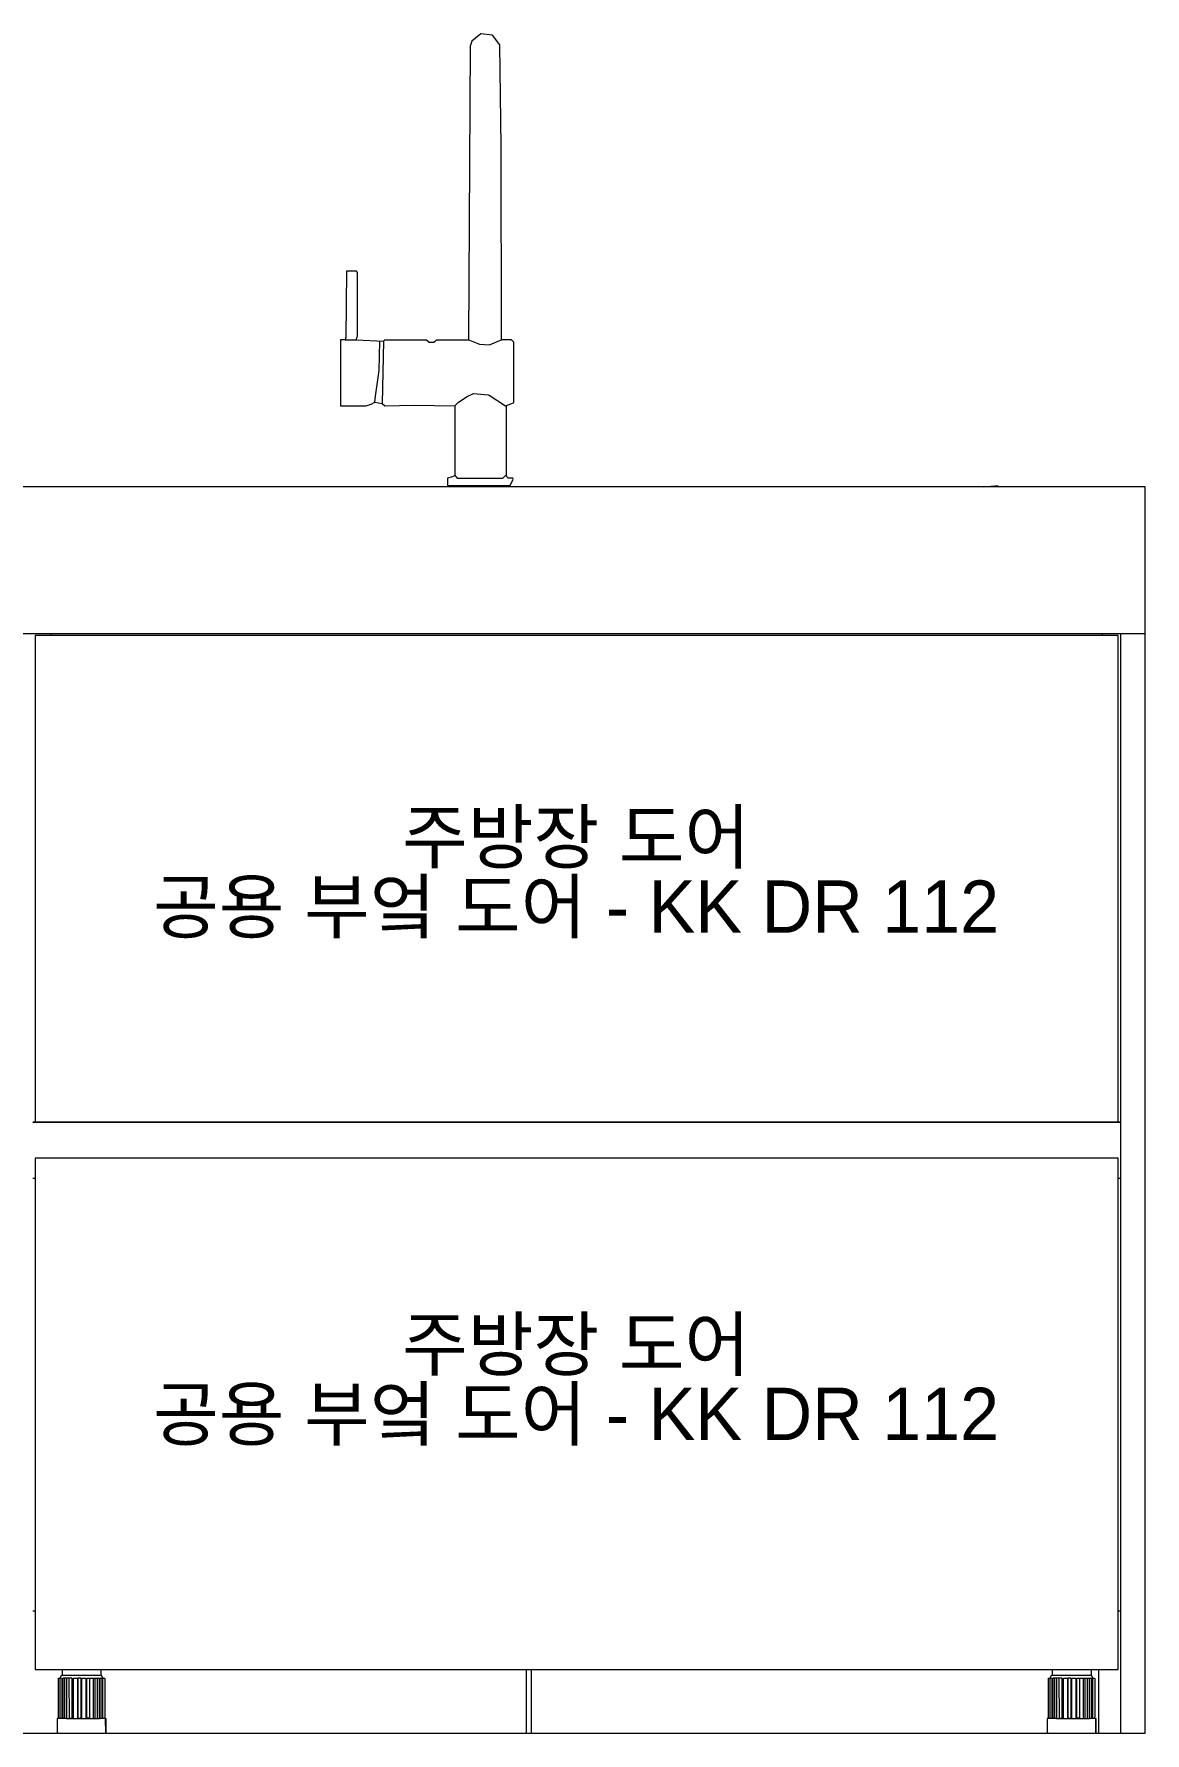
# Model space of a CAD drawing. Header units: millimetres. Extents: x 0 to 28440, y -12508 to -2066.
# Drawn here: x 9516 to 10425, y -7195 to -5804 of the extents above; entities that cross this region are included whole.
import ezdxf

# ---------------------------------------------------------------- set-up
doc = ezdxf.new("R2010")
doc.units = ezdxf.units.MM
for name, color, linetype, lineweight in [('DS-定制五金', 2, 'Continuous', 13), ('DS-定制台面', 4, 'Continuous', 13), ('DS-定制柜体', 4, 'Continuous', 13), ('SH-文字标注', 2, 'Continuous', 13)]:
    doc.layers.add(name, color=color, linetype=linetype, lineweight=lineweight)
doc.styles.add('T_6_1_Arial', font='', dxfattribs={"height": 53.571429})
doc.styles.get('T_6_1_Arial').set_extended_font_data('Gothic A1')

# ---------------------------------------------------------------- blocks, each defined once
blk = doc.blocks.new('LEGEND_0a2360a806cdce7849b98b2ef0661df8_0b9ed9d59c8745af914c58b24296af2bebcdc6cc-dd1d-4387-9156-d2444194a7a8')
at = {"layer": 'DS-定制五金', "color": 0, "linetype": 'Continuous'}
for p, q in [((20.5, 19.9), (20.5, 19.9)), ((20.5, 19.9), (58.5, 19.9)), ((58.5, 19.9), (58.5, 19.9))]:
    blk.add_line(p, q, dxfattribs=at)
blk = doc.blocks.new('LEGEND_1cf953d23ee252c924f5c4659ae1dcf8_4dd5aa6cb30a44e58a995fd8087069197428c568-abd3-4d2f-8eb1-af0721c1a3ce')
at = {"layer": 'DS-定制五金', "color": 134, "linetype": 'Continuous'}
for p, q in [((20.2, 227), (32.5, 225.8)), ((867.7, 225.8), (879.9, 227)), ((40.5, 107.1), (40.5, 107.1)), ((859.6, 107.1), (859.6, 107.1))]:
    blk.add_line(p, q, dxfattribs=at)
blk = doc.blocks.new('LEGEND_da0e1e57e2b050b7fbb326ba6219aac3_feff11039d254908bdbc1d74eefae2a4')
at = {"layer": 'DS-定制五金', "color": 134, "linetype": 'Continuous', "flags": 128}
for points in [[(142, 134), (147.9, 136.3), (152, 138), (151.5, 296), (150.5, 379), (144.7, 386.8), (135, 387.9), (127.8, 382.1), (126.5, 378), (125, 138), (125.8, 137.8), (134, 134.4), (142, 134)], [(34, 138), (34.3, 139.9), (35, 141), (35, 193), (34, 194), (26, 194), (25.3, 139.9), (25, 138), (21, 138), (21, 84), (42, 84), (45.9, 85.4), (49, 87), (55, 86)], [(25, 138), (34, 138), (56, 137), (57, 138), (91, 138), (93, 136), (97, 136), (98, 137), (99, 138), (125, 138)], [(49, 87), (49.4, 91.9), (52.5, 113), (53, 137)], [(56, 137), (55, 86), (57, 84), (81, 84.5), (114, 84), (117, 87), (124.1, 91.7), (129, 94), (141.1, 93.1), (141.9, 92.7), (155, 84), (161.7, 86.5), (162, 87), (162, 136), (160, 138), (152, 138)], [(114, 27), (112, 26), (108, 25), (108, 19), (159, 19), (161.3, 24.1), (161, 25), (157, 25), (156, 27), (156, 84)], [(114, 84), (114, 27), (116, 25), (153, 25), (155, 27), (156, 27)]]:
    blk.add_lwpolyline(points, dxfattribs=at)
blk = doc.blocks.new('LEGEND_0a2360a806cdce7849b98b2ef0661df8_0b9ed9d59c8745af914c58b24296af2b6f5c0296-f1c5-44b5-af44-65fb0763b809')
at = {"layer": 'DS-定制五金', "color": 0, "linetype": 'Continuous'}
for p, q in [((20.5, 19.9), (20.5, 19.9)), ((20.5, 19.9), (58.5, 19.9)), ((58.5, 19.9), (58.5, 19.9))]:
    blk.add_line(p, q, dxfattribs=at)
blk = doc.blocks.new('LEGEND_773b4b5b78e261f98b0cd31e717768b7_a42c02f5651e40d4850454a045f229bab6b4c34d-4058-4528-8481-7897fc5486af')
at = {"layer": 'DS-定制五金', "color": 0, "linetype": 'Continuous'}
for p, q in [((23.8, 71.9), (23.8, 67.6)), ((55.4, 67.7), (55.4, 71.9)), ((23.8, 67.6), (23.8, 67.6)), ((23.8, 67.6), (23.8, 67.5)), ((23.8, 67.5), (23.9, 67.5)), ((23.9, 67.5), (23.9, 67.5)), ((23.9, 67.5), (23.9, 67.4)), ((23.9, 67.4), (23.9, 67.4)), ((23.9, 67.4), (23.9, 67.4)), ((23.9, 67.4), (24, 67.3)), ((24, 67.3), (24, 67.3)), ((24, 67.3), (24, 67.3)), ((24, 67.3), (24.1, 67.3)), ((24.1, 67.3), (24.1, 67.3)), ((24.1, 67.3), (24.1, 67.2)), ((24.1, 67.2), (24.2, 67.2)), ((24.2, 67.2), (24.2, 67.2)), ((24.2, 67.2), (54.8, 67.2)), ((54.8, 67.2), (55.3, 67.7)), ((55.3, 67.7), (55.4, 67.7)), ((55.5, 67.1), (55.4, 67.7)), ((56.6, 65.2), (55.5, 67.1)), ((56.8, 64.9), (56.6, 65.2))]:
    blk.add_line(p, q, dxfattribs=at)
at = {"layer": 'DS-定制五金', "color": 0, "linetype": 'Continuous', "flags": 128}
for points in [[(20.8, 31.8), (20.8, 31.9), (21, 32.2), (21, 64.9), (22.2, 64.9), (22.3, 65), (23.4, 64.8), (23.7, 64.5), (23.7, 32.3), (23.4, 31.9), (23.4, 31.8)], [(22.5, 31.8), (22.5, 31.9), (22.2, 32.1), (22.2, 64.9), (22.3, 65), (22.3, 65.1), (23.7, 67.6), (23.8, 67.6)], [(29.7, 32.2), (30, 32), (31.5, 32), (32, 32.5), (32, 64.6), (31.7, 64.9), (29.8, 64.9), (29.6, 64.7), (29.5, 64.7), (27.1, 64.8), (26.7, 64.8), (26.1, 64.9), (26, 64.8), (24.5, 64.9), (24.4, 64.8), (24.4, 32.2), (25.9, 32.2)], [(25.9, 32.2), (26, 32.5), (26, 64.6), (25.9, 64.8)], [(27.3, 64.7), (27.4, 64.5), (27.4, 32.3), (27.3, 31.9), (26.3, 31.8)], [(29.7, 32.2), (29.6, 64.7)], [(33, 31.8), (33, 64.7), (33.1, 64.8), (35.9, 64.8), (36.2, 64.5), (36.2, 32.2), (36.2, 32.2), (36.1, 32.1), (36.1, 32.1), (36.1, 32), (36.1, 32), (36, 31.9), (36, 31.9), (36, 31.9), (36, 31.8), (36, 31.8)], [(39.1, 32.5), (39.1, 64.6), (38.8, 64.9), (36.6, 64.9), (36.5, 64.8), (36.5, 32.2), (36.5, 32.2), (36.5, 32.2), (36.5, 32.2), (36.6, 32.1), (36.6, 32.1), (36.6, 32.1), (36.6, 32.1), (36.6, 32.1), (36.7, 32.1), (36.7, 32.1), (36.7, 32.1), (36.7, 32.1), (36.7, 32.1), (36.8, 32.1), (36.8, 32), (36.8, 32), (38.6, 32), (39.1, 32.5)], [(39.6, 31.8), (39.6, 64.7), (39.7, 64.8), (42.7, 64.8), (43, 64.5), (43, 32.2), (43, 32.2), (42.9, 32.1), (42.9, 32.1), (42.9, 32), (42.9, 32), (42.8, 31.9), (42.8, 31.9), (42.8, 31.9), (42.8, 31.8), (42.8, 31.8)], [(45.7, 32), (44.1, 32), (43.9, 32.1), (43.8, 32.2), (43.8, 64.8), (43.9, 64.9), (45.9, 64.9), (46.2, 64.7), (46.3, 64.8), (48.9, 64.8), (48.9, 64.8), (48.9, 64.8), (49, 64.8), (49, 64.7), (49, 64.7), (49.1, 64.7), (49.1, 64.7), (49.1, 64.7), (49.1, 64.7), (49.2, 64.7), (49.2, 64.7), (49.2, 64.7), (49.2, 64.7), (49.3, 64.7), (49.3, 64.7), (49.3, 64.7), (49.4, 64.7), (49.4, 64.7), (49.4, 64.8), (49.4, 64.8), (49.5, 64.8), (49.5, 64.8), (49.5, 64.8), (49.5, 64.8), (49.5, 64.8), (49.6, 64.9), (49.6, 64.9), (49.6, 64.9), (50.4, 64.8), (50.5, 64.9), (52.1, 64.9), (52.4, 64.7), (52.5, 64.8), (53.6, 64.8), (53.6, 64.8), (53.7, 64.8), (53.7, 64.8), (53.8, 64.7), (53.8, 64.7), (53.8, 64.7), (53.9, 64.7), (53.9, 64.7), (54, 64.7), (54, 64.7), (54.1, 64.7), (54.1, 64.7), (54.1, 64.7), (54.2, 64.7), (54.2, 64.7), (54.3, 64.8), (54.3, 64.8), (54.3, 64.8), (54.4, 64.8), (54.4, 64.8), (54.5, 64.9), (54.5, 64.9), (54.5, 64.9), (55.1, 64.9), (55.2, 64.8), (56.3, 64.9), (56.6, 64.7), (56.8, 64.9), (57.8, 64.9), (58.1, 64.6), (58.1, 32.5), (57.9, 32), (57.8, 32), (57.4, 31.8), (56.7, 31.8), (56.7, 31.8), (56.7, 31.9), (56.7, 31.9), (56.6, 32), (56.6, 32), (56.6, 32.1), (56.6, 32.1), (56.5, 32.2), (56.5, 32.2), (56.5, 32.2)], [(46.2, 31.8), (46.2, 32.1), (46.1, 32.2), (46.2, 64.7)], [(49.1, 31.9), (49.2, 32.2), (49.2, 64.5), (49.1, 64.7)], [(49.9, 31.8), (50, 31.7), (52.2, 31.7), (52.4, 31.8), (53.8, 31.9), (53.9, 32.2), (53.9, 64.5), (53.8, 64.7)], [(50.3, 32.2), (50.4, 32.4), (50.4, 64.6), (50.3, 64.8)], [(52.4, 31.8), (52.4, 32.1), (52.3, 32.2), (52.4, 64.7)], [(54.8, 31.8), (54.8, 31.9), (55.2, 32.2), (55.3, 32.3), (55.4, 32.5), (55.4, 64.6), (55.3, 64.8)], [(56.5, 32.2), (56.6, 64.7)], [(26.3, 31.8), (26.2, 31.7), (23.5, 31.7), (23.4, 31.8), (22.5, 31.8), (22.4, 31.7), (21, 31.7), (20.8, 31.8), (19.9, 31.7), (19.9, 20), (19.9, 20), (19.9, 20), (19.9, 20), (19.9, 20), (20, 20), (20, 20), (20, 20), (20, 20), (20, 20), (20, 20), (20, 19.9), (20, 19.9), (20.1, 19.9), (20.1, 19.9), (20.1, 19.9), (20.1, 20), (20.1, 20), (20.1, 20), (20.1, 20), (20.1, 20), (20.1, 20), (20.2, 20), (20.2, 20), (20.2, 20), (20.2, 20), (20.2, 20), (20.4, 20), (20.5, 19.9), (58.5, 19.9), (58.8, 20), (59, 20.2), (59, 20.2), (59, 20.2), (59.1, 20.2), (59.1, 20.2), (59.1, 20.2), (59.1, 20.2), (59.2, 20.3), (59.2, 20.3), (59.2, 20.3), (59.2, 20.3), (59.2, 20.3), (59.2, 20.3), (59.3, 20.3), (59.3, 20.4), (59.3, 20.4), (59.3, 20.4), (59.3, 31.5), (59.3, 31.5), (59.3, 31.5), (59.3, 31.5), (59.3, 31.5), (59.3, 31.6), (59.3, 31.6), (59.3, 31.6), (59.2, 31.6), (59.2, 31.6), (59.2, 31.6), (59.2, 31.6), (59.2, 31.6), (59.2, 31.6), (59.2, 31.6), (59.2, 31.6), (59.2, 31.6), (59.1, 31.6), (59.1, 31.7), (59.1, 31.7), (59.1, 31.7), (59.1, 31.7), (59.1, 31.7), (59.1, 31.7), (59, 31.7), (59, 31.7), (59, 31.7), (59, 31.7), (59, 31.7), (59, 31.6), (59, 31.6), (59, 31.6), (58.9, 31.6), (58.9, 31.6), (58.9, 31.6), (58.9, 31.6), (58.9, 31.6), (58.9, 31.6), (57.9, 32)], [(27.3, 31.9), (27.7, 31.7), (29.5, 31.8), (29.5, 31.8), (29.5, 31.9), (29.5, 31.9), (29.6, 32), (29.6, 32), (29.6, 32.1), (29.6, 32.1), (29.7, 32.2), (29.7, 32.2), (29.7, 32.2)], [(29.5, 31.8), (29.7, 31.7), (32.8, 31.7), (33, 31.8), (33.3, 31.7), (35.7, 31.7), (36, 31.8), (36.2, 31.7), (39.4, 31.7), (39.6, 31.8), (39.9, 31.7), (42.5, 31.7), (42.8, 31.8), (43, 31.7), (46, 31.7), (46.2, 31.8), (48.7, 31.7), (49.1, 31.9), (49.9, 31.8), (49.9, 31.8), (49.9, 31.9), (50, 31.9), (50, 32), (50, 32), (50.1, 32), (50.1, 32.1), (50.1, 32.1), (50.2, 32.1), (50.2, 32.1), (50.3, 32.2), (50.3, 32.2), (50.3, 32.2)], [(56.7, 31.8), (56.6, 31.7), (54.9, 31.7), (54.8, 31.8), (53.8, 31.9)], [(59, 20.2), (58.9, 31.6)]]:
    blk.add_lwpolyline(points, dxfattribs=at)
at = {"layer": 'DS-定制五金', "color": 0, "linetype": 'Continuous'}
for centre, major_axis, start_param, end_param in [((25.6, 31.5), (0, 0.775), 5.124061, 5.871514), ((46.3, 31.3), (0, 0.94), 0.223477, 0.703818), ((51.3, 34.1), (0, 2.18), 2.665345, 3.61784), ((56, 33), (0, 0.939), 2.362764, 3.754139)]:
    blk.add_ellipse(centre, major_axis=major_axis, ratio=1, start_param=start_param, end_param=end_param, dxfattribs=at)
blk = doc.blocks.new('LEGEND_773b4b5b78e261f98b0cd31e717768b7_a42c02f5651e40d4850454a045f229baaaae5041-0aae-4846-ab0e-c6a6be0eef81')
at = {"layer": 'DS-定制五金', "color": 0, "linetype": 'Continuous'}
for p, q in [((23.8, 71.9), (23.8, 67.6)), ((55.4, 67.7), (55.4, 71.9)), ((23.8, 67.6), (23.8, 67.6)), ((23.8, 67.6), (23.8, 67.5)), ((23.8, 67.5), (23.9, 67.5)), ((23.9, 67.5), (23.9, 67.5)), ((23.9, 67.5), (23.9, 67.4)), ((23.9, 67.4), (23.9, 67.4)), ((23.9, 67.4), (23.9, 67.4)), ((23.9, 67.4), (24, 67.3)), ((24, 67.3), (24, 67.3)), ((24, 67.3), (24, 67.3)), ((24, 67.3), (24.1, 67.3)), ((24.1, 67.3), (24.1, 67.3)), ((24.1, 67.3), (24.1, 67.2)), ((24.1, 67.2), (24.2, 67.2)), ((24.2, 67.2), (24.2, 67.2)), ((24.2, 67.2), (54.8, 67.2)), ((54.8, 67.2), (55.3, 67.7)), ((55.3, 67.7), (55.4, 67.7)), ((55.5, 67.1), (55.4, 67.7)), ((56.6, 65.2), (55.5, 67.1)), ((56.8, 64.9), (56.6, 65.2))]:
    blk.add_line(p, q, dxfattribs=at)
at = {"layer": 'DS-定制五金', "color": 0, "linetype": 'Continuous', "flags": 128}
for points in [[(20.8, 31.8), (20.8, 31.9), (21, 32.2), (21, 64.9), (22.2, 64.9), (22.3, 65), (23.4, 64.8), (23.7, 64.5), (23.7, 32.3), (23.4, 31.9), (23.4, 31.8)], [(22.5, 31.8), (22.5, 31.9), (22.2, 32.1), (22.2, 64.9), (22.3, 65), (22.3, 65.1), (23.7, 67.6), (23.8, 67.6)], [(29.7, 32.2), (30, 32), (31.5, 32), (32, 32.5), (32, 64.6), (31.7, 64.9), (29.8, 64.9), (29.6, 64.7), (29.5, 64.7), (27.1, 64.8), (26.7, 64.8), (26.1, 64.9), (26, 64.8), (24.5, 64.9), (24.4, 64.8), (24.4, 32.2), (25.9, 32.2)], [(25.9, 32.2), (26, 32.5), (26, 64.6), (25.9, 64.8)], [(27.3, 64.7), (27.4, 64.5), (27.4, 32.3), (27.3, 31.9), (26.3, 31.8)], [(29.7, 32.2), (29.6, 64.7)], [(33, 31.8), (33, 64.7), (33.1, 64.8), (35.9, 64.8), (36.2, 64.5), (36.2, 32.2), (36.2, 32.2), (36.1, 32.1), (36.1, 32.1), (36.1, 32), (36.1, 32), (36, 31.9), (36, 31.9), (36, 31.9), (36, 31.8), (36, 31.8)], [(39.1, 32.5), (39.1, 64.6), (38.8, 64.9), (36.6, 64.9), (36.5, 64.8), (36.5, 32.2), (36.5, 32.2), (36.5, 32.2), (36.5, 32.2), (36.6, 32.1), (36.6, 32.1), (36.6, 32.1), (36.6, 32.1), (36.6, 32.1), (36.7, 32.1), (36.7, 32.1), (36.7, 32.1), (36.7, 32.1), (36.7, 32.1), (36.8, 32.1), (36.8, 32), (36.8, 32), (38.6, 32), (39.1, 32.5)], [(39.6, 31.8), (39.6, 64.7), (39.7, 64.8), (42.7, 64.8), (43, 64.5), (43, 32.2), (43, 32.2), (42.9, 32.1), (42.9, 32.1), (42.9, 32), (42.9, 32), (42.8, 31.9), (42.8, 31.9), (42.8, 31.9), (42.8, 31.8), (42.8, 31.8)], [(45.7, 32), (44.1, 32), (43.9, 32.1), (43.8, 32.2), (43.8, 64.8), (43.9, 64.9), (45.9, 64.9), (46.2, 64.7), (46.3, 64.8), (48.9, 64.8), (48.9, 64.8), (48.9, 64.8), (49, 64.8), (49, 64.7), (49, 64.7), (49.1, 64.7), (49.1, 64.7), (49.1, 64.7), (49.1, 64.7), (49.2, 64.7), (49.2, 64.7), (49.2, 64.7), (49.2, 64.7), (49.3, 64.7), (49.3, 64.7), (49.3, 64.7), (49.4, 64.7), (49.4, 64.7), (49.4, 64.8), (49.4, 64.8), (49.5, 64.8), (49.5, 64.8), (49.5, 64.8), (49.5, 64.8), (49.5, 64.8), (49.6, 64.9), (49.6, 64.9), (49.6, 64.9), (50.4, 64.8), (50.5, 64.9), (52.1, 64.9), (52.4, 64.7), (52.5, 64.8), (53.6, 64.8), (53.6, 64.8), (53.7, 64.8), (53.7, 64.8), (53.8, 64.7), (53.8, 64.7), (53.8, 64.7), (53.9, 64.7), (53.9, 64.7), (54, 64.7), (54, 64.7), (54.1, 64.7), (54.1, 64.7), (54.1, 64.7), (54.2, 64.7), (54.2, 64.7), (54.3, 64.8), (54.3, 64.8), (54.3, 64.8), (54.4, 64.8), (54.4, 64.8), (54.5, 64.9), (54.5, 64.9), (54.5, 64.9), (55.1, 64.9), (55.2, 64.8), (56.3, 64.9), (56.6, 64.7), (56.8, 64.9), (57.8, 64.9), (58.1, 64.6), (58.1, 32.5), (57.9, 32), (57.8, 32), (57.4, 31.8), (56.7, 31.8), (56.7, 31.8), (56.7, 31.9), (56.7, 31.9), (56.6, 32), (56.6, 32), (56.6, 32.1), (56.6, 32.1), (56.5, 32.2), (56.5, 32.2), (56.5, 32.2)], [(46.2, 31.8), (46.2, 32.1), (46.1, 32.2), (46.2, 64.7)], [(49.1, 31.9), (49.2, 32.2), (49.2, 64.5), (49.1, 64.7)], [(49.9, 31.8), (50, 31.7), (52.2, 31.7), (52.4, 31.8), (53.8, 31.9), (53.9, 32.2), (53.9, 64.5), (53.8, 64.7)], [(50.3, 32.2), (50.4, 32.4), (50.4, 64.6), (50.3, 64.8)], [(52.4, 31.8), (52.4, 32.1), (52.3, 32.2), (52.4, 64.7)], [(54.8, 31.8), (54.8, 31.9), (55.2, 32.2), (55.3, 32.3), (55.4, 32.5), (55.4, 64.6), (55.3, 64.8)], [(56.5, 32.2), (56.6, 64.7)], [(26.3, 31.8), (26.2, 31.7), (23.5, 31.7), (23.4, 31.8), (22.5, 31.8), (22.4, 31.7), (21, 31.7), (20.8, 31.8), (19.9, 31.7), (19.9, 20), (19.9, 20), (19.9, 20), (19.9, 20), (19.9, 20), (20, 20), (20, 20), (20, 20), (20, 20), (20, 20), (20, 20), (20, 19.9), (20, 19.9), (20.1, 19.9), (20.1, 19.9), (20.1, 19.9), (20.1, 20), (20.1, 20), (20.1, 20), (20.1, 20), (20.1, 20), (20.1, 20), (20.2, 20), (20.2, 20), (20.2, 20), (20.2, 20), (20.2, 20), (20.4, 20), (20.5, 19.9), (58.5, 19.9), (58.8, 20), (59, 20.2), (59, 20.2), (59, 20.2), (59.1, 20.2), (59.1, 20.2), (59.1, 20.2), (59.1, 20.2), (59.2, 20.3), (59.2, 20.3), (59.2, 20.3), (59.2, 20.3), (59.2, 20.3), (59.2, 20.3), (59.3, 20.3), (59.3, 20.4), (59.3, 20.4), (59.3, 20.4), (59.3, 31.5), (59.3, 31.5), (59.3, 31.5), (59.3, 31.5), (59.3, 31.5), (59.3, 31.6), (59.3, 31.6), (59.3, 31.6), (59.2, 31.6), (59.2, 31.6), (59.2, 31.6), (59.2, 31.6), (59.2, 31.6), (59.2, 31.6), (59.2, 31.6), (59.2, 31.6), (59.2, 31.6), (59.1, 31.6), (59.1, 31.7), (59.1, 31.7), (59.1, 31.7), (59.1, 31.7), (59.1, 31.7), (59.1, 31.7), (59, 31.7), (59, 31.7), (59, 31.7), (59, 31.7), (59, 31.7), (59, 31.6), (59, 31.6), (59, 31.6), (58.9, 31.6), (58.9, 31.6), (58.9, 31.6), (58.9, 31.6), (58.9, 31.6), (58.9, 31.6), (57.9, 32)], [(27.3, 31.9), (27.7, 31.7), (29.5, 31.8), (29.5, 31.8), (29.5, 31.9), (29.5, 31.9), (29.6, 32), (29.6, 32), (29.6, 32.1), (29.6, 32.1), (29.7, 32.2), (29.7, 32.2), (29.7, 32.2)], [(29.5, 31.8), (29.7, 31.7), (32.8, 31.7), (33, 31.8), (33.3, 31.7), (35.7, 31.7), (36, 31.8), (36.2, 31.7), (39.4, 31.7), (39.6, 31.8), (39.9, 31.7), (42.5, 31.7), (42.8, 31.8), (43, 31.7), (46, 31.7), (46.2, 31.8), (48.7, 31.7), (49.1, 31.9), (49.9, 31.8), (49.9, 31.8), (49.9, 31.9), (50, 31.9), (50, 32), (50, 32), (50.1, 32), (50.1, 32.1), (50.1, 32.1), (50.2, 32.1), (50.2, 32.1), (50.3, 32.2), (50.3, 32.2), (50.3, 32.2)], [(56.7, 31.8), (56.6, 31.7), (54.9, 31.7), (54.8, 31.8), (53.8, 31.9)], [(59, 20.2), (58.9, 31.6)]]:
    blk.add_lwpolyline(points, dxfattribs=at)
at = {"layer": 'DS-定制五金', "color": 0, "linetype": 'Continuous'}
for centre, major_axis, start_param, end_param in [((25.6, 31.5), (0, 0.775), 5.124061, 5.871514), ((46.3, 31.3), (0, 0.94), 0.223477, 0.703818), ((51.3, 34.1), (0, 2.18), 2.665345, 3.61784), ((56, 33), (0, 0.939), 2.362764, 3.754139)]:
    blk.add_ellipse(centre, major_axis=major_axis, ratio=1, start_param=start_param, end_param=end_param, dxfattribs=at)
blk = doc.blocks.new('LEGEND_773b4b5b78e261f98b0cd31e717768b7_a42c02f5651e40d4850454a045f229ba1445a13c-aa0b-44d4-bf75-666712308897')
at = {"layer": 'DS-定制五金', "color": 0, "linetype": 'Continuous'}
for p, q in [((23.8, 71.9), (23.8, 67.6)), ((55.4, 67.7), (55.4, 71.9)), ((23.8, 67.6), (23.8, 67.6)), ((23.8, 67.6), (23.8, 67.5)), ((23.8, 67.5), (23.9, 67.5)), ((23.9, 67.5), (23.9, 67.5)), ((23.9, 67.5), (23.9, 67.4)), ((23.9, 67.4), (23.9, 67.4)), ((23.9, 67.4), (23.9, 67.4)), ((23.9, 67.4), (24, 67.3)), ((24, 67.3), (24, 67.3)), ((24, 67.3), (24, 67.3)), ((24, 67.3), (24.1, 67.3)), ((24.1, 67.3), (24.1, 67.3)), ((24.1, 67.3), (24.1, 67.2)), ((24.1, 67.2), (24.2, 67.2)), ((24.2, 67.2), (24.2, 67.2)), ((24.2, 67.2), (54.8, 67.2)), ((54.8, 67.2), (55.3, 67.7)), ((55.3, 67.7), (55.4, 67.7)), ((55.5, 67.1), (55.4, 67.7)), ((56.6, 65.2), (55.5, 67.1)), ((56.8, 64.9), (56.6, 65.2)), ((20.2, 20), (20.2, 31.7))]:
    blk.add_line(p, q, dxfattribs=at)
at = {"layer": 'DS-定制五金', "color": 0, "linetype": 'Continuous', "flags": 128}
for points in [[(20.8, 31.8), (20.8, 31.9), (21, 32.2), (21, 64.9), (22.2, 64.9), (22.3, 65), (23.4, 64.8), (23.7, 64.5), (23.7, 32.3), (23.4, 31.9), (23.4, 31.8)], [(22.5, 31.8), (22.5, 31.9), (22.2, 32.1), (22.2, 64.9), (22.3, 65), (22.3, 65.1), (23.7, 67.6), (23.8, 67.6)], [(29.7, 32.2), (30, 32), (31.5, 32), (32, 32.5), (32, 64.6), (31.7, 64.9), (29.8, 64.9), (29.6, 64.7), (29.5, 64.7), (27.1, 64.8), (26.7, 64.8), (26.1, 64.9), (26, 64.8), (24.5, 64.9), (24.4, 64.8), (24.4, 32.2), (25.9, 32.2)], [(25.9, 32.2), (26, 32.5), (26, 64.6), (25.9, 64.8)], [(27.3, 64.7), (27.4, 64.5), (27.4, 32.3), (27.3, 31.9), (26.3, 31.8)], [(29.7, 32.2), (29.6, 64.7)], [(33, 31.8), (33, 64.7), (33.1, 64.8), (35.9, 64.8), (36.2, 64.5), (36.2, 32.2), (36.2, 32.2), (36.1, 32.1), (36.1, 32.1), (36.1, 32), (36.1, 32), (36, 31.9), (36, 31.9), (36, 31.9), (36, 31.8), (36, 31.8)], [(39.1, 32.5), (39.1, 64.6), (38.8, 64.9), (36.6, 64.9), (36.5, 64.8), (36.5, 32.2), (36.5, 32.2), (36.5, 32.2), (36.5, 32.2), (36.6, 32.1), (36.6, 32.1), (36.6, 32.1), (36.6, 32.1), (36.6, 32.1), (36.7, 32.1), (36.7, 32.1), (36.7, 32.1), (36.7, 32.1), (36.7, 32.1), (36.8, 32.1), (36.8, 32), (36.8, 32), (38.6, 32), (39.1, 32.5)], [(39.6, 31.8), (39.6, 64.7), (39.7, 64.8), (42.7, 64.8), (43, 64.5), (43, 32.2), (43, 32.2), (42.9, 32.1), (42.9, 32.1), (42.9, 32), (42.9, 32), (42.8, 31.9), (42.8, 31.9), (42.8, 31.9), (42.8, 31.8), (42.8, 31.8)], [(45.7, 32), (44.1, 32), (43.9, 32.1), (43.8, 32.2), (43.8, 64.8), (43.9, 64.9), (45.9, 64.9), (46.2, 64.7), (46.3, 64.8), (48.9, 64.8), (48.9, 64.8), (48.9, 64.8), (49, 64.8), (49, 64.7), (49, 64.7), (49.1, 64.7), (49.1, 64.7), (49.1, 64.7), (49.1, 64.7), (49.2, 64.7), (49.2, 64.7), (49.2, 64.7), (49.2, 64.7), (49.3, 64.7), (49.3, 64.7), (49.3, 64.7), (49.4, 64.7), (49.4, 64.7), (49.4, 64.8), (49.4, 64.8), (49.5, 64.8), (49.5, 64.8), (49.5, 64.8), (49.5, 64.8), (49.5, 64.8), (49.6, 64.9), (49.6, 64.9), (49.6, 64.9), (50.4, 64.8), (50.5, 64.9), (52.1, 64.9), (52.4, 64.7), (52.5, 64.8), (53.6, 64.8), (53.6, 64.8), (53.7, 64.8), (53.7, 64.8), (53.8, 64.7), (53.8, 64.7), (53.8, 64.7), (53.9, 64.7), (53.9, 64.7), (54, 64.7), (54, 64.7), (54.1, 64.7), (54.1, 64.7), (54.1, 64.7), (54.2, 64.7), (54.2, 64.7), (54.3, 64.8), (54.3, 64.8), (54.3, 64.8), (54.4, 64.8), (54.4, 64.8), (54.5, 64.9), (54.5, 64.9), (54.5, 64.9), (55.1, 64.9), (55.2, 64.8), (56.3, 64.9), (56.6, 64.7), (56.8, 64.9), (57.8, 64.9), (58.1, 64.6), (58.1, 32.5), (57.9, 32), (57.8, 32), (57.4, 31.8), (56.7, 31.8), (56.7, 31.8), (56.7, 31.9), (56.7, 31.9), (56.6, 32), (56.6, 32), (56.6, 32.1), (56.6, 32.1), (56.5, 32.2), (56.5, 32.2), (56.5, 32.2)], [(46.2, 31.8), (46.2, 32.1), (46.1, 32.2), (46.2, 64.7)], [(49.1, 31.9), (49.2, 32.2), (49.2, 64.5), (49.1, 64.7)], [(49.9, 31.8), (50, 31.7), (52.2, 31.7), (52.4, 31.8), (53.8, 31.9), (53.9, 32.2), (53.9, 64.5), (53.8, 64.7)], [(50.3, 32.2), (50.4, 32.4), (50.4, 64.6), (50.3, 64.8)], [(52.4, 31.8), (52.4, 32.1), (52.3, 32.2), (52.4, 64.7)], [(54.8, 31.8), (54.8, 31.9), (55.2, 32.2), (55.3, 32.3), (55.4, 32.5), (55.4, 64.6), (55.3, 64.8)], [(56.5, 32.2), (56.6, 64.7)], [(26.3, 31.8), (26.2, 31.7), (23.5, 31.7), (23.4, 31.8), (22.5, 31.8), (22.4, 31.7), (21, 31.7), (20.8, 31.8), (19.9, 31.7), (19.9, 20), (19.9, 20), (19.9, 20), (19.9, 20), (19.9, 20), (20, 20), (20, 20), (20, 20), (20, 20), (20, 20), (20, 20), (20, 19.9), (20, 19.9), (20.1, 19.9), (20.1, 19.9), (20.1, 19.9), (20.1, 20), (20.1, 20), (20.1, 20), (20.1, 20), (20.1, 20), (20.1, 20), (20.2, 20), (20.2, 20), (20.2, 20), (20.2, 20), (20.2, 20), (20.4, 20), (20.5, 19.9), (58.5, 19.9), (58.8, 20), (59, 20.2), (59, 20.2), (59, 20.2), (59.1, 20.2), (59.1, 20.2), (59.1, 20.2), (59.1, 20.2), (59.2, 20.3), (59.2, 20.3), (59.2, 20.3), (59.2, 20.3), (59.2, 20.3), (59.2, 20.3), (59.3, 20.3), (59.3, 20.4), (59.3, 20.4), (59.3, 20.4), (59.3, 31.5), (59.3, 31.5), (59.3, 31.5), (59.3, 31.5), (59.3, 31.5), (59.3, 31.6), (59.3, 31.6), (59.3, 31.6), (59.2, 31.6), (59.2, 31.6), (59.2, 31.6), (59.2, 31.6), (59.2, 31.6), (59.2, 31.6), (59.2, 31.6), (59.2, 31.6), (59.2, 31.6), (59.1, 31.6), (59.1, 31.7), (59.1, 31.7), (59.1, 31.7), (59.1, 31.7), (59.1, 31.7), (59.1, 31.7), (59, 31.7), (59, 31.7), (59, 31.7), (59, 31.7), (59, 31.7), (59, 31.6), (59, 31.6), (59, 31.6), (58.9, 31.6), (58.9, 31.6), (58.9, 31.6), (58.9, 31.6), (58.9, 31.6), (58.9, 31.6), (57.9, 32)], [(27.3, 31.9), (27.7, 31.7), (29.5, 31.8), (29.5, 31.8), (29.5, 31.9), (29.5, 31.9), (29.6, 32), (29.6, 32), (29.6, 32.1), (29.6, 32.1), (29.7, 32.2), (29.7, 32.2), (29.7, 32.2)], [(29.5, 31.8), (29.7, 31.7), (32.8, 31.7), (33, 31.8), (33.3, 31.7), (35.7, 31.7), (36, 31.8), (36.2, 31.7), (39.4, 31.7), (39.6, 31.8), (39.9, 31.7), (42.5, 31.7), (42.8, 31.8), (43, 31.7), (46, 31.7), (46.2, 31.8), (48.7, 31.7), (49.1, 31.9), (49.9, 31.8), (49.9, 31.8), (49.9, 31.9), (50, 31.9), (50, 32), (50, 32), (50.1, 32), (50.1, 32.1), (50.1, 32.1), (50.2, 32.1), (50.2, 32.1), (50.3, 32.2), (50.3, 32.2), (50.3, 32.2)], [(56.7, 31.8), (56.6, 31.7), (54.9, 31.7), (54.8, 31.8), (53.8, 31.9)], [(59, 20.2), (58.9, 31.6)]]:
    blk.add_lwpolyline(points, dxfattribs=at)
at = {"layer": 'DS-定制五金', "color": 0, "linetype": 'Continuous'}
for centre, major_axis, start_param, end_param in [((25.6, 31.5), (0, 0.775), 5.124061, 5.871514), ((46.3, 31.3), (0, 0.94), 0.223477, 0.703818), ((51.3, 34.1), (0, 2.18), 2.665345, 3.61784), ((56, 33), (0, 0.939), 2.362764, 3.754139)]:
    blk.add_ellipse(centre, major_axis=major_axis, ratio=1, start_param=start_param, end_param=end_param, dxfattribs=at)
blk = doc.blocks.new('LEGEND_773b4b5b78e261f98b0cd31e717768b7_a42c02f5651e40d4850454a045f229ba02086ed2-8563-4269-83ea-68f8275bd061')
at = {"layer": 'DS-定制五金', "color": 0, "linetype": 'Continuous'}
for p, q in [((23.8, 71.9), (23.8, 67.6)), ((55.4, 67.7), (55.4, 71.9)), ((23.8, 67.6), (23.8, 67.6)), ((23.8, 67.6), (23.8, 67.5)), ((23.8, 67.5), (23.9, 67.5)), ((23.9, 67.5), (23.9, 67.5)), ((23.9, 67.5), (23.9, 67.4)), ((23.9, 67.4), (23.9, 67.4)), ((23.9, 67.4), (23.9, 67.4)), ((23.9, 67.4), (24, 67.3)), ((24, 67.3), (24, 67.3)), ((24, 67.3), (24, 67.3)), ((24, 67.3), (24.1, 67.3)), ((24.1, 67.3), (24.1, 67.3)), ((24.1, 67.3), (24.1, 67.2)), ((24.1, 67.2), (24.2, 67.2)), ((24.2, 67.2), (24.2, 67.2)), ((24.2, 67.2), (54.8, 67.2)), ((54.8, 67.2), (55.3, 67.7)), ((55.3, 67.7), (55.4, 67.7)), ((55.5, 67.1), (55.4, 67.7)), ((56.6, 65.2), (55.5, 67.1)), ((56.8, 64.9), (56.6, 65.2)), ((20.2, 20), (20.2, 31.7))]:
    blk.add_line(p, q, dxfattribs=at)
at = {"layer": 'DS-定制五金', "color": 0, "linetype": 'Continuous', "flags": 128}
for points in [[(20.8, 31.8), (20.8, 31.9), (21, 32.2), (21, 64.9), (22.2, 64.9), (22.3, 65), (23.4, 64.8), (23.7, 64.5), (23.7, 32.3), (23.4, 31.9), (23.4, 31.8)], [(22.5, 31.8), (22.5, 31.9), (22.2, 32.1), (22.2, 64.9), (22.3, 65), (22.3, 65.1), (23.7, 67.6), (23.8, 67.6)], [(29.7, 32.2), (30, 32), (31.5, 32), (32, 32.5), (32, 64.6), (31.7, 64.9), (29.8, 64.9), (29.6, 64.7), (29.5, 64.7), (27.1, 64.8), (26.7, 64.8), (26.1, 64.9), (26, 64.8), (24.5, 64.9), (24.4, 64.8), (24.4, 32.2), (25.9, 32.2)], [(25.9, 32.2), (26, 32.5), (26, 64.6), (25.9, 64.8)], [(27.3, 64.7), (27.4, 64.5), (27.4, 32.3), (27.3, 31.9), (26.3, 31.8)], [(29.7, 32.2), (29.6, 64.7)], [(33, 31.8), (33, 64.7), (33.1, 64.8), (35.9, 64.8), (36.2, 64.5), (36.2, 32.2), (36.2, 32.2), (36.1, 32.1), (36.1, 32.1), (36.1, 32), (36.1, 32), (36, 31.9), (36, 31.9), (36, 31.9), (36, 31.8), (36, 31.8)], [(39.1, 32.5), (39.1, 64.6), (38.8, 64.9), (36.6, 64.9), (36.5, 64.8), (36.5, 32.2), (36.5, 32.2), (36.5, 32.2), (36.5, 32.2), (36.6, 32.1), (36.6, 32.1), (36.6, 32.1), (36.6, 32.1), (36.6, 32.1), (36.7, 32.1), (36.7, 32.1), (36.7, 32.1), (36.7, 32.1), (36.7, 32.1), (36.8, 32.1), (36.8, 32), (36.8, 32), (38.6, 32), (39.1, 32.5)], [(39.6, 31.8), (39.6, 64.7), (39.7, 64.8), (42.7, 64.8), (43, 64.5), (43, 32.2), (43, 32.2), (42.9, 32.1), (42.9, 32.1), (42.9, 32), (42.9, 32), (42.8, 31.9), (42.8, 31.9), (42.8, 31.9), (42.8, 31.8), (42.8, 31.8)], [(45.7, 32), (44.1, 32), (43.9, 32.1), (43.8, 32.2), (43.8, 64.8), (43.9, 64.9), (45.9, 64.9), (46.2, 64.7), (46.3, 64.8), (48.9, 64.8), (48.9, 64.8), (48.9, 64.8), (49, 64.8), (49, 64.7), (49, 64.7), (49.1, 64.7), (49.1, 64.7), (49.1, 64.7), (49.1, 64.7), (49.2, 64.7), (49.2, 64.7), (49.2, 64.7), (49.2, 64.7), (49.3, 64.7), (49.3, 64.7), (49.3, 64.7), (49.4, 64.7), (49.4, 64.7), (49.4, 64.8), (49.4, 64.8), (49.5, 64.8), (49.5, 64.8), (49.5, 64.8), (49.5, 64.8), (49.5, 64.8), (49.6, 64.9), (49.6, 64.9), (49.6, 64.9), (50.4, 64.8), (50.5, 64.9), (52.1, 64.9), (52.4, 64.7), (52.5, 64.8), (53.6, 64.8), (53.6, 64.8), (53.7, 64.8), (53.7, 64.8), (53.8, 64.7), (53.8, 64.7), (53.8, 64.7), (53.9, 64.7), (53.9, 64.7), (54, 64.7), (54, 64.7), (54.1, 64.7), (54.1, 64.7), (54.1, 64.7), (54.2, 64.7), (54.2, 64.7), (54.3, 64.8), (54.3, 64.8), (54.3, 64.8), (54.4, 64.8), (54.4, 64.8), (54.5, 64.9), (54.5, 64.9), (54.5, 64.9), (55.1, 64.9), (55.2, 64.8), (56.3, 64.9), (56.6, 64.7), (56.8, 64.9), (57.8, 64.9), (58.1, 64.6), (58.1, 32.5), (57.9, 32), (57.8, 32), (57.4, 31.8), (56.7, 31.8), (56.7, 31.8), (56.7, 31.9), (56.7, 31.9), (56.6, 32), (56.6, 32), (56.6, 32.1), (56.6, 32.1), (56.5, 32.2), (56.5, 32.2), (56.5, 32.2)], [(46.2, 31.8), (46.2, 32.1), (46.1, 32.2), (46.2, 64.7)], [(49.1, 31.9), (49.2, 32.2), (49.2, 64.5), (49.1, 64.7)], [(49.9, 31.8), (50, 31.7), (52.2, 31.7), (52.4, 31.8), (53.8, 31.9), (53.9, 32.2), (53.9, 64.5), (53.8, 64.7)], [(50.3, 32.2), (50.4, 32.4), (50.4, 64.6), (50.3, 64.8)], [(52.4, 31.8), (52.4, 32.1), (52.3, 32.2), (52.4, 64.7)], [(54.8, 31.8), (54.8, 31.9), (55.2, 32.2), (55.3, 32.3), (55.4, 32.5), (55.4, 64.6), (55.3, 64.8)], [(56.5, 32.2), (56.6, 64.7)], [(26.3, 31.8), (26.2, 31.7), (23.5, 31.7), (23.4, 31.8), (22.5, 31.8), (22.4, 31.7), (21, 31.7), (20.8, 31.8), (19.9, 31.7), (19.9, 20), (19.9, 20), (19.9, 20), (19.9, 20), (19.9, 20), (20, 20), (20, 20), (20, 20), (20, 20), (20, 20), (20, 20), (20, 19.9), (20, 19.9), (20.1, 19.9), (20.1, 19.9), (20.1, 19.9), (20.1, 20), (20.1, 20), (20.1, 20), (20.1, 20), (20.1, 20), (20.1, 20), (20.2, 20), (20.2, 20), (20.2, 20), (20.2, 20), (20.2, 20), (20.4, 20), (20.5, 19.9), (58.5, 19.9), (58.8, 20), (59, 20.2), (59, 20.2), (59, 20.2), (59.1, 20.2), (59.1, 20.2), (59.1, 20.2), (59.1, 20.2), (59.2, 20.3), (59.2, 20.3), (59.2, 20.3), (59.2, 20.3), (59.2, 20.3), (59.2, 20.3), (59.3, 20.3), (59.3, 20.4), (59.3, 20.4), (59.3, 20.4), (59.3, 31.5), (59.3, 31.5), (59.3, 31.5), (59.3, 31.5), (59.3, 31.5), (59.3, 31.6), (59.3, 31.6), (59.3, 31.6), (59.2, 31.6), (59.2, 31.6), (59.2, 31.6), (59.2, 31.6), (59.2, 31.6), (59.2, 31.6), (59.2, 31.6), (59.2, 31.6), (59.2, 31.6), (59.1, 31.6), (59.1, 31.7), (59.1, 31.7), (59.1, 31.7), (59.1, 31.7), (59.1, 31.7), (59.1, 31.7), (59, 31.7), (59, 31.7), (59, 31.7), (59, 31.7), (59, 31.7), (59, 31.6), (59, 31.6), (59, 31.6), (58.9, 31.6), (58.9, 31.6), (58.9, 31.6), (58.9, 31.6), (58.9, 31.6), (58.9, 31.6), (57.9, 32)], [(27.3, 31.9), (27.7, 31.7), (29.5, 31.8), (29.5, 31.8), (29.5, 31.9), (29.5, 31.9), (29.6, 32), (29.6, 32), (29.6, 32.1), (29.6, 32.1), (29.7, 32.2), (29.7, 32.2), (29.7, 32.2)], [(29.5, 31.8), (29.7, 31.7), (32.8, 31.7), (33, 31.8), (33.3, 31.7), (35.7, 31.7), (36, 31.8), (36.2, 31.7), (39.4, 31.7), (39.6, 31.8), (39.9, 31.7), (42.5, 31.7), (42.8, 31.8), (43, 31.7), (46, 31.7), (46.2, 31.8), (48.7, 31.7), (49.1, 31.9), (49.9, 31.8), (49.9, 31.8), (49.9, 31.9), (50, 31.9), (50, 32), (50, 32), (50.1, 32), (50.1, 32.1), (50.1, 32.1), (50.2, 32.1), (50.2, 32.1), (50.3, 32.2), (50.3, 32.2), (50.3, 32.2)], [(56.7, 31.8), (56.6, 31.7), (54.9, 31.7), (54.8, 31.8), (53.8, 31.9)], [(59, 20.2), (58.9, 31.6)]]:
    blk.add_lwpolyline(points, dxfattribs=at)
at = {"layer": 'DS-定制五金', "color": 0, "linetype": 'Continuous'}
for centre, major_axis, start_param, end_param in [((25.6, 31.5), (0, 0.775), 5.124061, 5.871514), ((46.3, 31.3), (0, 0.94), 0.223477, 0.703818), ((51.3, 34.1), (0, 2.18), 2.665345, 3.61784), ((56, 33), (0, 0.939), 2.362764, 3.754139)]:
    blk.add_ellipse(centre, major_axis=major_axis, ratio=1, start_param=start_param, end_param=end_param, dxfattribs=at)

msp = doc.modelspace()

# ---------------------------------------------------------------- linework, layer by layer
at = {"layer": 'DS-定制台面', "color": 255, "linetype": 'Continuous'}
for p, q in [((10425.2, -6174.6), (8625.2, -6174.6)), ((10263.2, -6174.6), (10263.2, -6174.6)), ((10278.5, -6174.6), (10278.5, -6174.6)), ((10291.4, -6174.6), (10291.4, -6174.6)), ((10300.1, -6174.6), (10300.1, -6174.6)), ((10303.2, -6174.6), (10303.2, -6174.6)), ((10425.2, -6294.6), (10425.2, -6174.6)), ((8625.2, -6294.6), (10425.2, -6294.6)), ((10263.2, -6294.6), (10263.2, -6294.6)), ((10278.5, -6294.6), (10278.5, -6294.6)), ((10291.4, -6294.6), (10291.4, -6294.6)), ((10300.1, -6294.6), (10300.1, -6294.6)), ((10303.2, -6294.6), (10303.2, -6294.6)), ((9919.2, -7194.6), (9919.2, -7142.6)), ((7145.2, -7194.6), (9919.2, -7194.6))]:
    msp.add_line(p, q, dxfattribs=at)
at = {"layer": 'DS-定制柜体', "color": 255, "linetype": 'Continuous'}
for p, q in [((10403.2, -6296.1), (9517.2, -6296.1)), ((9517.2, -6296.1), (9517.2, -6694.6)), ((9530.2, -6296.1), (9530.2, -6294.6)), ((9890.2, -6294.6), (9890.2, -6294.6)), ((9905.2, -6294.6), (9905.2, -6294.6)), ((9920.2, -6294.6), (9920.2, -6294.6)), ((10390.2, -6294.6), (10390.2, -6296.1)), ((10403.2, -6694.6), (10403.2, -6296.1)), ((10405.2, -6294.6), (10405.2, -7194.6)), ((10425.2, -7194.6), (10425.2, -6294.6)), ((10405.2, -6694.6), (9515.2, -6694.6)), ((9515.2, -6694.6), (9530.2, -6694.6)), ((9517.2, -6694.6), (10403.2, -6694.6)), ((10390.2, -6694.6), (10405.2, -6694.6)), ((10403.2, -6724.1), (9517.2, -6724.1)), ((9517.2, -6724.1), (9517.2, -7142.6)), ((10403.2, -7142.6), (10403.2, -6724.1)), ((9517.2, -6740.6), (9515.2, -6740.6)), ((10405.2, -6740.6), (10403.1, -6740.6)), ((10405.2, -6744.6), (10405.1, -6744.6)), ((9515.2, -7094.6), (9517.2, -7094.6)), ((10403.1, -7094.6), (10405.2, -7094.6)), ((9517.2, -7142.6), (10403.2, -7142.6)), ((9923.2, -7194.6), (9923.2, -7142.6)), ((10387.2, -7142.6), (10387.2, -7194.6)), ((9905.2, -7194.6), (9923.2, -7194.6)), ((9905.2, -7194.6), (9905.2, -7194.6)), ((9920.2, -7194.6), (9920.2, -7194.6)), ((9923.2, -7194.6), (10387.2, -7194.6)), ((10387.2, -7194.6), (10405.2, -7194.6)), ((10405.2, -7194.6), (10425.2, -7194.6))]:
    msp.add_line(p, q, dxfattribs=at)

# ---------------------------------------------------------------- block references
at = {"layer": 'DS-定制五金', "color": 7}
for name, p, xscale, yscale in [('LEGEND_da0e1e57e2b050b7fbb326ba6219aac3_feff11039d254908bdbc1d74eefae2a4', (9745.7, -6192.4), 1.00709219858156, 1.001605466526226), ('LEGEND_1cf953d23ee252c924f5c4659ae1dcf8_4dd5aa6cb30a44e58a995fd8087069197428c568-abd3-4d2f-8eb1-af0721c1a3ce', (9425, -6402.8), 1.000255040095386, 1.010784930115587), ('LEGEND_773b4b5b78e261f98b0cd31e717768b7_a42c02f5651e40d4850454a045f229baaaae5041-0aae-4846-ab0e-c6a6be0eef81', (9515, -7214.5), 1.015228426395939, 0.9999999389648474), ('LEGEND_773b4b5b78e261f98b0cd31e717768b7_a42c02f5651e40d4850454a045f229ba1445a13c-aa0b-44d4-bf75-666712308897', (9515, -7214.5), 1.015228426395939, 0.9999999389648474), ('LEGEND_773b4b5b78e261f98b0cd31e717768b7_a42c02f5651e40d4850454a045f229bab6b4c34d-4058-4528-8481-7897fc5486af', (10325, -7214.5), 1.015228426395939, 0.9999999389648474), ('LEGEND_773b4b5b78e261f98b0cd31e717768b7_a42c02f5651e40d4850454a045f229ba02086ed2-8563-4269-83ea-68f8275bd061', (10325, -7214.5), 1.015228426395939, 0.9999999389648474), ('LEGEND_0a2360a806cdce7849b98b2ef0661df8_0b9ed9d59c8745af914c58b24296af2bebcdc6cc-dd1d-4387-9156-d2444194a7a8', (9825, -7214.5), 1.015228426395939, 0.9999999389648474), ('LEGEND_0a2360a806cdce7849b98b2ef0661df8_0b9ed9d59c8745af914c58b24296af2b6f5c0296-f1c5-44b5-af44-65fb0763b809', (9825, -7214.5), 1.015228426395939, 0.9999999389648474)]:
    msp.add_blockref(name, p, dxfattribs=dict(at, xscale=xscale, yscale=yscale))

# ---------------------------------------------------------------- texts
at = {"layer": 'SH-文字标注', "color": 2, "char_height": 42.857, "attachment_point": 5, "line_spacing_factor": 0.8, "style": 'T_6_1_Arial'}
for insert in [(9959.7, -6491.9), (9959.7, -6907.1)]:
    msp.add_mtext('주방장 도어^J공용 부엌 도어 - KK DR 112', dxfattribs=dict(at, insert=insert))

doc.saveas('drawing.dxf')
